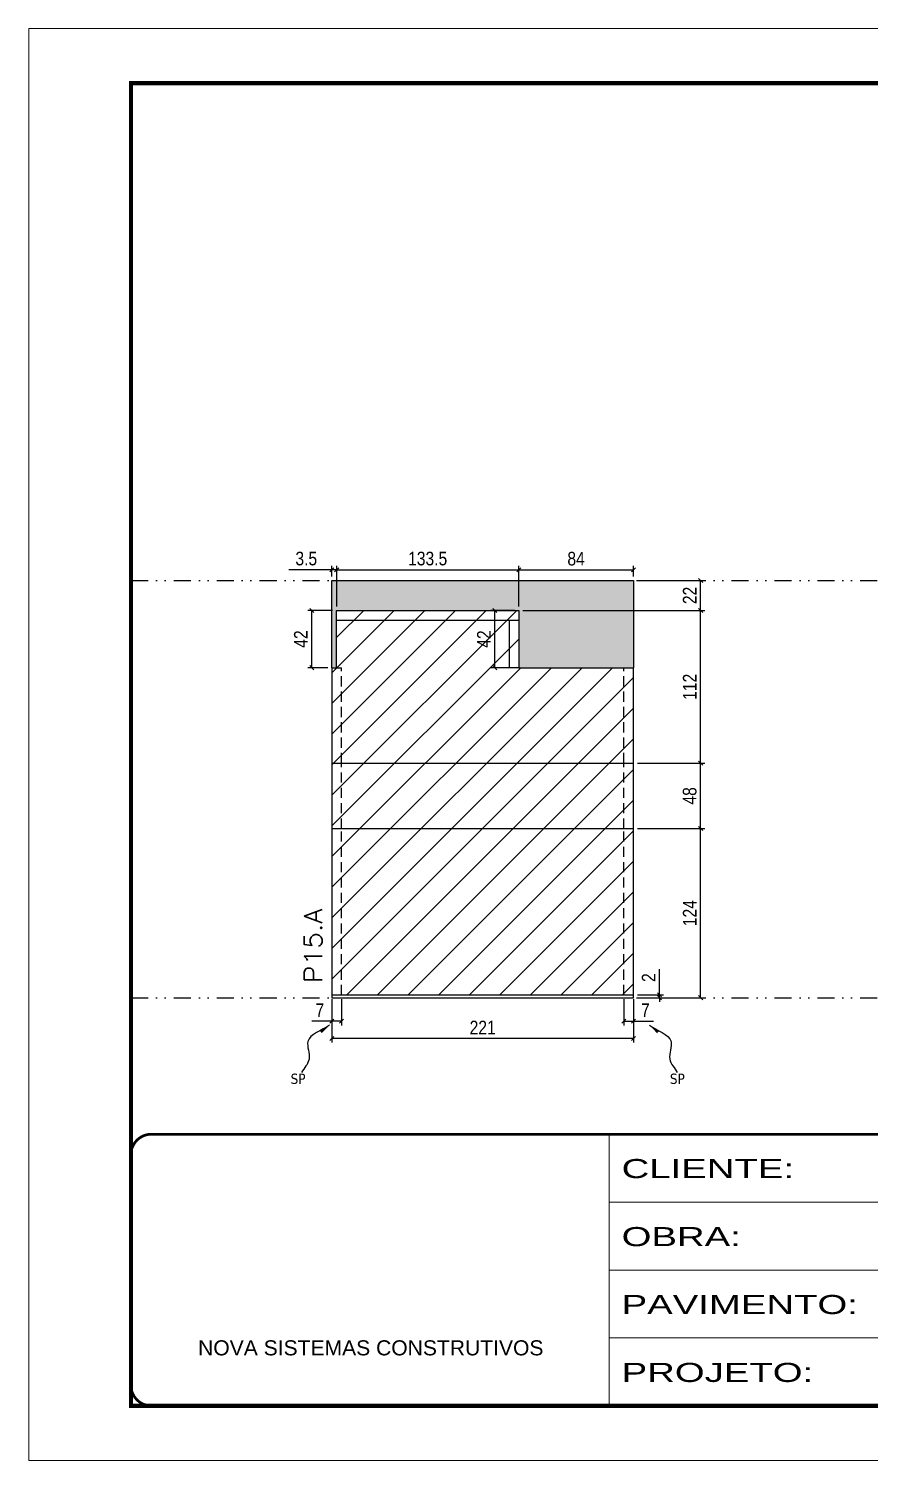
# Model space of a CAD drawing. Extents: x 14400 to 27878, y -21631 to 6985.
# Drawn here: x 16012 to 16628, y -957 to 93 of the extents above; entities that cross this region are included whole.
import ezdxf

# ---------------------------------------------------------------- set-up
doc = ezdxf.new("R2010")
doc.units = 0
for name, pattern in [('CONTINUO', [0]), ('DASHED', [0.75, 0.5, -0.25]), ('DIVIDE2', [0.625, 0.25, -0.125, 0, -0.125, 0, -0.125]), ('HIDDEN', [0.375, 0.25, -0.125])]:
    doc.linetypes.add(name, pattern=pattern)
for name, color, linetype in [('COTA', 241, 'Continuous'), ('Nível', 160, 'Continuous'), ('Painéis', 200, 'Continuous'), ('SARR_2.2x7', 40, 'Continuous'), ('texto', 7, 'Continuous')]:
    doc.layers.add(name, color=color, linetype=linetype)
for name, color, linetype, lineweight in [('Folhas', 255, 'Continuous', 9), ('Hachura', 251, 'Continuous', 9), ('SARRAFO DE PRESSAO', 251, 'DASHED', 9), ('Texto Seção', 7, 'Continuous', 15)]:
    doc.layers.add(name, color=color, linetype=linetype, lineweight=lineweight)
doc.styles.add('ARIAL', font='arial.ttf')
doc.styles.add('COTA TECNICA', font='techl___.ttf', dxfattribs={"height": 10})
doc.styles.add('COTA TECNICA-50', font='techl___.ttf', dxfattribs={"height": 10})
doc.styles.add('REGUA-120', font='ROMANS.shx', dxfattribs={"height": 15})
doc.styles.get("Standard").update_dxf_attribs({"font": 'arial.ttf'})
doc.styles.add('Tecnologia', font='')
doc.styles.get('Tecnologia').set_extended_font_data('Forgotten Futurist')
doc.dimstyles.new('COTA PAINEL-50', dxfattribs={"dimtxt": 10, "dimasz": 3, "dimexe": 3, "dimexo": 3, "dimgap": 3, "dimtad": 1, "dimdec": 1, "dimzin": 12, "dimdsep": 46, "dimtxsty": 'COTA TECNICA-50', "dimblk1": 'OBLIQUE', "dimblk2": 'OBLIQUE', "dimsah": 1, "dimcen": 0.9, "dimclrd": 4, "dimclre": 4, "dimclrt": 240, "dimadec": 1, "dimazin": 3, "dimtfac": 1, "dimtdec": 1, "dimtmove": 0, "dimatfit": 3, "dimfxl": 1, "dimtolj": 1, "dimtzin": 12, "dimarcsym": 0})
doc.dimstyles.new('PAINEL', dxfattribs={"dimtxt": 10, "dimasz": 3, "dimexe": 3, "dimexo": 3, "dimgap": 3, "dimtad": 1, "dimdec": 1, "dimzin": 12, "dimdsep": 46, "dimtxsty": 'COTA TECNICA', "dimblk1": 'OBLIQUE', "dimblk2": 'OBLIQUE', "dimsah": 1, "dimcen": 0.9, "dimclrd": 4, "dimclre": 4, "dimclrt": 240, "dimadec": 1, "dimazin": 3, "dimtfac": 1, "dimtdec": 1, "dimtmove": 0, "dimatfit": 3, "dimfxl": 1, "dimtolj": 1, "dimtzin": 12, "dimarcsym": 0})
doc.dimstyles.get("Standard").update_dxf_attribs({"dimtxt": 0.18, "dimasz": 0.18, "dimexe": 0.18, "dimexo": 0.0625, "dimgap": 0.09, "dimtad": 0, "dimtih": 1, "dimtoh": 1, "dimdec": 4, "dimzin": 0, "dimdsep": 46, "dimtxsty": 'Standard', "dimcen": 0.09, "dimadec": 0, "dimazin": 0, "dimtfac": 1, "dimtdec": 4, "dimtofl": 0, "dimtmove": 0, "dimatfit": 3, "dimfxl": 1, "dimtolj": 1, "dimtzin": 0, "dimarcsym": 0})

# ---------------------------------------------------------------- blocks, each defined once
blk = doc.blocks.new('9999999999')
at = {"color": 30, "linetype": 'CONTINUO'}
for p, q in [((98564.6, 34230.2), (98564.6, 34429.4)), ((98564.6, 34379.6), (99584, 34379.6)), ((98564.6, 34329.8), (99488, 34329.8)), ((98564.6, 34280), (99488, 34280))]:
    blk.add_line(p, q, dxfattribs=at)
at = {"color": 30, "linetype": 'CONTINUO', "const_width": 2}
blk.add_lwpolyline([(99584, 34230.2), (99584, 34414.4, 0.414214), (99569, 34429.4), (98229, 34429.4, 0.414214), (98214, 34414.4), (98214, 34245.2, 0.414214), (98229, 34230.2), (99584, 34230.2)], format="xyb", dxfattribs=at)
at = {"layer": 'Folhas'}
blk.add_lwpolyline([(98139, 34190.2), (99624, 34190.2), (99624, 35240.2), (98139, 35240.2)], close=True, dxfattribs=at)
at = {"layer": 'Folhas', "color": 30, "const_width": 3}
blk.add_lwpolyline([(98214, 34230.2), (99584, 34230.2), (99584, 35200.2), (98214, 35200.2)], close=True, dxfattribs=at)
at = {"color": 7, "linetype": 'Continuous', "ltscale": 5, "style": 'ARIAL'}
blk.add_text('NOVA SISTEMAS CONSTRUTIVOS', height=11.059, dxfattribs=at).set_placement((98263.2, 34267.2))
at = {"layer": 'Folhas', "color": 7, "style": 'Tecnologia', "width": 1.5}
for s, p in [('CLIENTE:', (98573.7, 34397.2)), ('OBRA:', (98573.7, 34347.3)), ('PAVIMENTO:', (98573.7, 34297.5)), ('PROJETO:', (98573.7, 34247.7))]:
    blk.add_text(s, height=14, dxfattribs=at).set_placement(p)
blk = doc.blocks.new('_Oblique')
at = {"color": 0, "linetype": 'ByBlock', "lineweight": -2}
blk.add_line((-0.5, -0.5), (0.5, 0.5), dxfattribs=at)
blk = doc.blocks.new('*D1707')
at = {"layer": 'COTA', "color": 4, "lineweight": -2, "transparency": 16777216}
for p, q in [((16234.3, -618.4), (16234.3, -650.3)), ((16455.3, -618.4), (16455.3, -650.3)), ((16455.3, -647.3), (16234.3, -647.3))]:
    blk.add_line(p, q, dxfattribs=at)
at = {"layer": 'Defpoints', "color": 0, "transparency": 16777216}
for p in [(16234.3, -615.4), (16455.3, -615.4), (16234.3, -647.3)]:
    blk.add_point(p, dxfattribs=at)
at = {"layer": 'COTA', "color": 4, "lineweight": -2, "transparency": 16777216, "xscale": 3, "yscale": 3, "zscale": 3, "rotation": 180}
blk.add_blockref('_Oblique', (16234.3, -647.3), dxfattribs=at)
at = {"layer": 'COTA', "color": 4, "lineweight": -2, "transparency": 16777216, "xscale": 3, "yscale": 3, "zscale": 3}
blk.add_blockref('_Oblique', (16455.3, -647.3), dxfattribs=at)
at = {"layer": 'COTA', "color": 240, "transparency": 16777216, "insert": (16344.8, -639.3), "char_height": 10, "attachment_point": 5, "style": 'COTA TECNICA'}
blk.add_mtext('\\A1;221', dxfattribs=at)
blk = doc.blocks.new('*D1708')
at = {"layer": 'COTA', "color": 4, "lineweight": -2, "transparency": 16777216}
for p, q in [((16448.3, -618.4), (16448.3, -637.7)), ((16455.3, -620.4), (16455.3, -637.7)), ((16448.3, -634.7), (16455.3, -634.7)), ((16455.3, -634.7), (16470, -634.7))]:
    blk.add_line(p, q, dxfattribs=at)
at = {"layer": 'Defpoints', "color": 0, "transparency": 16777216}
for p in [(16448.3, -615.4), (16455.3, -617.4), (16455.3, -634.7)]:
    blk.add_point(p, dxfattribs=at)
at = {"layer": 'COTA', "color": 4, "lineweight": -2, "transparency": 16777216, "xscale": 3, "yscale": 3, "zscale": 3, "rotation": 180}
blk.add_blockref('_Oblique', (16448.3, -634.7), dxfattribs=at)
at = {"layer": 'COTA', "color": 4, "lineweight": -2, "transparency": 16777216, "xscale": 3, "yscale": 3, "zscale": 3}
blk.add_blockref('_Oblique', (16455.3, -634.7), dxfattribs=at)
at = {"layer": 'COTA', "color": 240, "transparency": 16777216, "insert": (16464.1, -626.6), "char_height": 10, "attachment_point": 5, "style": 'COTA TECNICA-50'}
blk.add_mtext('\\A1;7', dxfattribs=at)
blk = doc.blocks.new('*D1709')
at = {"layer": 'COTA', "color": 4, "lineweight": -2, "transparency": 16777216}
for p, q in [((16241.3, -618.4), (16241.3, -637.7)), ((16234.3, -620.4), (16234.3, -637.7)), ((16234.3, -634.7), (16219.5, -634.7)), ((16241.3, -634.7), (16234.3, -634.7))]:
    blk.add_line(p, q, dxfattribs=at)
at = {"layer": 'Defpoints', "color": 0, "transparency": 16777216}
for p in [(16234.3, -617.4), (16241.3, -615.4), (16234.3, -634.7)]:
    blk.add_point(p, dxfattribs=at)
at = {"layer": 'COTA', "color": 4, "lineweight": -2, "transparency": 16777216, "xscale": 3, "yscale": 3, "zscale": 3, "rotation": 180}
blk.add_blockref('_Oblique', (16234.3, -634.7), dxfattribs=at)
at = {"layer": 'COTA', "color": 4, "lineweight": -2, "transparency": 16777216, "xscale": 3, "yscale": 3, "zscale": 3}
blk.add_blockref('_Oblique', (16241.3, -634.7), dxfattribs=at)
at = {"layer": 'COTA', "color": 240, "transparency": 16777216, "insert": (16225.4, -626.6), "char_height": 10, "attachment_point": 5, "style": 'COTA TECNICA-50'}
blk.add_mtext('\\A1;7', dxfattribs=at)
blk = doc.blocks.new('*D1710')
at = {"layer": 'COTA', "color": 4, "lineweight": -2, "transparency": 16777216}
for p, q in [((16474.5, -615.4), (16474.5, -596.6)), ((16458.3, -615.4), (16477.5, -615.4)), ((16458.3, -617.4), (16477.5, -617.4)), ((16474.5, -617.4), (16474.5, -615.4)), ((16474.5, -617.4), (16474.5, -620.4))]:
    blk.add_line(p, q, dxfattribs=at)
at = {"layer": 'Defpoints', "color": 0, "transparency": 16777216}
for p in [(16455.3, -615.4), (16455.3, -617.4), (16474.5, -617.4)]:
    blk.add_point(p, dxfattribs=at)
at = {"layer": 'COTA', "color": 4, "lineweight": -2, "transparency": 16777216, "xscale": 3, "yscale": 3, "zscale": 3}
for p, rotation in [((16474.5, -615.4), 270), ((16474.5, -617.4), 90)]:
    blk.add_blockref('_Oblique', p, dxfattribs=dict(at, rotation=rotation))
at = {"layer": 'COTA', "color": 240, "transparency": 16777216, "insert": (16466.5, -602.7), "char_height": 10, "attachment_point": 5, "rotation": 90, "style": 'COTA TECNICA-50'}
blk.add_mtext('\\A1;2', dxfattribs=at)
blk = doc.blocks.new('*D1711')
at = {"layer": 'COTA', "color": 4, "linetype": 'ByBlock', "lineweight": -2, "transparency": 16777216}
for p, q in [((16458.3, -493.4), (16507.6, -493.4)), ((16504.6, -617.4), (16504.6, -493.4)), ((16458.3, -617.4), (16507.6, -617.4))]:
    blk.add_line(p, q, dxfattribs=at)
at = {"layer": 'Defpoints', "color": 0, "linetype": 'ByBlock', "transparency": 16777216}
for p in [(16455.3, -493.4), (16504.6, -493.4), (16455.3, -617.4)]:
    blk.add_point(p, dxfattribs=at)
at = {"layer": 'COTA', "color": 4, "linetype": 'ByBlock', "lineweight": -2, "transparency": 16777216, "xscale": 3, "yscale": 3, "zscale": 3}
for p, rotation in [((16504.6, -493.4), 90), ((16504.6, -617.4), 270)]:
    blk.add_blockref('_Oblique', p, dxfattribs=dict(at, rotation=rotation))
at = {"layer": 'COTA', "color": 240, "linetype": 'ByBlock', "transparency": 16777216, "insert": (16496.6, -555.4), "char_height": 10, "attachment_point": 5, "rotation": 90, "style": 'COTA TECNICA'}
blk.add_mtext('\\A1;124', dxfattribs=at)
blk = doc.blocks.new('*D1712')
at = {"layer": 'COTA', "color": 4, "lineweight": -2, "transparency": 16777216}
for p, q in [((16374.3, -333.4), (16507.6, -333.4)), ((16504.6, -445.4), (16504.6, -333.4)), ((16458.3, -445.4), (16507.6, -445.4))]:
    blk.add_line(p, q, dxfattribs=at)
at = {"layer": 'Defpoints', "color": 0, "transparency": 16777216}
for p in [(16371.3, -333.4), (16504.6, -333.4), (16455.3, -445.4)]:
    blk.add_point(p, dxfattribs=at)
at = {"layer": 'COTA', "color": 4, "lineweight": -2, "transparency": 16777216, "xscale": 3, "yscale": 3, "zscale": 3}
for p, rotation in [((16504.6, -333.4), 90), ((16504.6, -445.4), 270)]:
    blk.add_blockref('_Oblique', p, dxfattribs=dict(at, rotation=rotation))
at = {"layer": 'COTA', "color": 240, "transparency": 16777216, "insert": (16496.6, -389.4), "char_height": 10, "attachment_point": 5, "rotation": 90, "style": 'COTA TECNICA'}
blk.add_mtext('\\A1;112', dxfattribs=at)
blk = doc.blocks.new('*D2828')
at = {"layer": 'COTA', "color": 4, "lineweight": -2, "transparency": 16777216}
for p, q in [((16458.3, -311.4), (16507.6, -311.4)), ((16504.6, -333.4), (16504.6, -311.4)), ((16374.3, -333.4), (16507.6, -333.4))]:
    blk.add_line(p, q, dxfattribs=at)
at = {"layer": 'Defpoints', "color": 0, "transparency": 16777216}
for p in [(16455.3, -311.4), (16504.6, -311.4), (16371.3, -333.4)]:
    blk.add_point(p, dxfattribs=at)
at = {"layer": 'COTA', "color": 4, "lineweight": -2, "transparency": 16777216, "xscale": 3, "yscale": 3, "zscale": 3}
for p, rotation in [((16504.6, -311.4), 90), ((16504.6, -333.4), 270)]:
    blk.add_blockref('_Oblique', p, dxfattribs=dict(at, rotation=rotation))
at = {"layer": 'COTA', "color": 240, "transparency": 16777216, "insert": (16496.6, -322.4), "char_height": 10, "attachment_point": 5, "rotation": 90, "style": 'COTA TECNICA'}
blk.add_mtext('\\A1;22', dxfattribs=at)
blk = doc.blocks.new('*D2829')
at = {"layer": 'COTA', "color": 4, "lineweight": -2, "transparency": 16777216}
for p, q in [((16458.3, -445.4), (16507.6, -445.4)), ((16504.6, -493.4), (16504.6, -445.4)), ((16458.3, -493.4), (16507.6, -493.4))]:
    blk.add_line(p, q, dxfattribs=at)
at = {"layer": 'Defpoints', "color": 0, "transparency": 16777216}
for p in [(16455.3, -445.4), (16504.6, -445.4), (16455.3, -493.4)]:
    blk.add_point(p, dxfattribs=at)
at = {"layer": 'COTA', "color": 4, "lineweight": -2, "transparency": 16777216, "xscale": 3, "yscale": 3, "zscale": 3}
for p, rotation in [((16504.6, -445.4), 90), ((16504.6, -493.4), 270)]:
    blk.add_blockref('_Oblique', p, dxfattribs=dict(at, rotation=rotation))
at = {"layer": 'COTA', "color": 240, "transparency": 16777216, "insert": (16496.6, -469.4), "char_height": 10, "attachment_point": 5, "rotation": 90, "style": 'COTA TECNICA'}
blk.add_mtext('\\A1;48', dxfattribs=at)
blk = doc.blocks.new('*D2832')
at = {"layer": 'COTA', "color": 4, "lineweight": -2, "transparency": 16777216}
for p, q in [((16234.3, -303.6), (16202.7, -303.6)), ((16234.3, -308.4), (16234.3, -300.6)), ((16237.8, -303.6), (16234.3, -303.6)), ((16237.8, -330.4), (16237.8, -300.6)), ((16237.8, -303.6), (16240.8, -303.6))]:
    blk.add_line(p, q, dxfattribs=at)
at = {"layer": 'Defpoints', "color": 0, "transparency": 16777216}
for p in [(16234.3, -303.6), (16234.3, -311.4), (16237.8, -333.4)]:
    blk.add_point(p, dxfattribs=at)
at = {"layer": 'COTA', "color": 4, "lineweight": -2, "transparency": 16777216, "xscale": 3, "yscale": 3, "zscale": 3}
blk.add_blockref('_Oblique', (16234.3, -303.6), dxfattribs=at)
at = {"layer": 'COTA', "color": 4, "lineweight": -2, "transparency": 16777216, "xscale": 3, "yscale": 3, "zscale": 3, "rotation": 180}
blk.add_blockref('_Oblique', (16237.8, -303.6), dxfattribs=at)
at = {"layer": 'COTA', "color": 240, "transparency": 16777216, "insert": (16215.5, -295.4), "char_height": 10, "attachment_point": 5, "style": 'COTA TECNICA'}
blk.add_mtext('\\A1;3.5', dxfattribs=at)
blk = doc.blocks.new('*D2833')
at = {"layer": 'COTA', "color": 4, "lineweight": -2, "transparency": 16777216}
for p, q in [((16237.8, -330.4), (16237.8, -300.6)), ((16237.8, -303.6), (16371.3, -303.6)), ((16371.3, -330.4), (16371.3, -300.6))]:
    blk.add_line(p, q, dxfattribs=at)
at = {"layer": 'Defpoints', "color": 0, "transparency": 16777216}
for p in [(16371.3, -303.6), (16237.8, -333.4), (16371.3, -333.4)]:
    blk.add_point(p, dxfattribs=at)
at = {"layer": 'COTA', "color": 4, "lineweight": -2, "transparency": 16777216, "xscale": 3, "yscale": 3, "zscale": 3, "rotation": 180}
blk.add_blockref('_Oblique', (16237.8, -303.6), dxfattribs=at)
at = {"layer": 'COTA', "color": 4, "lineweight": -2, "transparency": 16777216, "xscale": 3, "yscale": 3, "zscale": 3}
blk.add_blockref('_Oblique', (16371.3, -303.6), dxfattribs=at)
at = {"layer": 'COTA', "color": 240, "transparency": 16777216, "insert": (16304.5, -295.4), "char_height": 10, "attachment_point": 5, "style": 'COTA TECNICA'}
blk.add_mtext('\\A1;133.5', dxfattribs=at)
blk = doc.blocks.new('*D2834')
at = {"layer": 'COTA', "color": 4, "lineweight": -2, "transparency": 16777216}
for p, q in [((16371.3, -330.4), (16371.3, -300.6)), ((16371.3, -303.6), (16455.3, -303.6)), ((16455.3, -308.4), (16455.3, -300.6))]:
    blk.add_line(p, q, dxfattribs=at)
at = {"layer": 'Defpoints', "color": 0, "transparency": 16777216}
for p in [(16455.3, -303.6), (16455.3, -311.4), (16371.3, -333.4)]:
    blk.add_point(p, dxfattribs=at)
at = {"layer": 'COTA', "color": 4, "lineweight": -2, "transparency": 16777216, "xscale": 3, "yscale": 3, "zscale": 3, "rotation": 180}
blk.add_blockref('_Oblique', (16371.3, -303.6), dxfattribs=at)
at = {"layer": 'COTA', "color": 4, "lineweight": -2, "transparency": 16777216, "xscale": 3, "yscale": 3, "zscale": 3}
blk.add_blockref('_Oblique', (16455.3, -303.6), dxfattribs=at)
at = {"layer": 'COTA', "color": 240, "transparency": 16777216, "insert": (16413.3, -295.5), "char_height": 10, "attachment_point": 5, "style": 'COTA TECNICA'}
blk.add_mtext('\\A1;84', dxfattribs=at)
blk = doc.blocks.new('*D2835')
at = {"layer": 'COTA', "color": 4, "lineweight": -2, "transparency": 16777216}
for p, q in [((16368.3, -333.4), (16350.7, -333.4)), ((16353.7, -375.4), (16353.7, -333.4)), ((16368.3, -375.4), (16350.7, -375.4))]:
    blk.add_line(p, q, dxfattribs=at)
at = {"layer": 'Defpoints', "color": 0, "transparency": 16777216}
for p in [(16353.7, -333.4), (16371.3, -333.4), (16371.3, -375.4)]:
    blk.add_point(p, dxfattribs=at)
at = {"layer": 'COTA', "color": 4, "lineweight": -2, "transparency": 16777216, "xscale": 3, "yscale": 3, "zscale": 3}
for p, rotation in [((16353.7, -333.4), 90), ((16353.7, -375.4), 270)]:
    blk.add_blockref('_Oblique', p, dxfattribs=dict(at, rotation=rotation))
at = {"layer": 'COTA', "color": 240, "transparency": 16777216, "insert": (16345.7, -354.4), "char_height": 10, "attachment_point": 5, "rotation": 90, "style": 'COTA TECNICA'}
blk.add_mtext('\\A1;42', dxfattribs=at)
blk = doc.blocks.new('*D2836')
at = {"layer": 'COTA', "color": 4, "lineweight": -2, "transparency": 16777216}
for p, q in [((16234.8, -333.4), (16216.6, -333.4)), ((16219.6, -375.4), (16219.6, -333.4)), ((16231.3, -375.4), (16216.6, -375.4))]:
    blk.add_line(p, q, dxfattribs=at)
at = {"layer": 'Defpoints', "color": 0, "transparency": 16777216}
for p in [(16219.6, -333.4), (16237.8, -333.4), (16234.3, -375.4)]:
    blk.add_point(p, dxfattribs=at)
at = {"layer": 'COTA', "color": 4, "lineweight": -2, "transparency": 16777216, "xscale": 3, "yscale": 3, "zscale": 3}
for p, rotation in [((16219.6, -333.4), 90), ((16219.6, -375.4), 270)]:
    blk.add_blockref('_Oblique', p, dxfattribs=dict(at, rotation=rotation))
at = {"layer": 'COTA', "color": 240, "transparency": 16777216, "insert": (16211.5, -354.4), "char_height": 10, "attachment_point": 5, "rotation": 90, "style": 'COTA TECNICA'}
blk.add_mtext('\\A1;42', dxfattribs=at)

msp = doc.modelspace()

# ---------------------------------------------------------------- hatches: boundary and pattern name
at = {"layer": 'COTA'}
h = msp.add_hatch(dxfattribs=at)
h.set_pattern_fill('AR-CONC', color=256, scale=0.03)
h.set_pattern_definition([(50, (-1585, 0), (5.4655401, -0.4781726), [0.5715, -6.2865]), (355, (-1585, 0), (-1.0573026, 5.7317054), [0.4572, -5.0292175]), (100.451445, (-1584.5445, -0.04), (4.4082374, 5.2535326), [0.4857003, -5.3427073]), (46.1842, (-1585, 1.524), (8.1323712, -1.2612698), [0.85725, -9.42975]), (96.63556, (-1584.322, 1.419), (7.122124, 7.4227837), [0.7285507, -8.0140682]), (351.18415, (-1585, 1.524), (7.122124, 7.4227837), [0.685799, -7.543792]), (21, (-1584.238, 1.143), (4.5484317, -3.067956), [0.5715, -6.2865]), (326, (-1584.238, 1.143), (1.8540609, 5.525639), [0.4572, -5.0292]), (71.451445, (-1583.859, 0.8873), (6.4024926, 2.457683), [0.4857003, -5.3426981]), (37.5, (-1585, 0), (0.0926581, 2.53665117), [0, -4.96824, 0, -5.1054, 0, -5.04825]), (7.5, (-1585, 0), (2.00458988, 3.00541724), [0, -2.91084, 0, -4.85394, 0, -1.92405]), (327.5, (-1586.6993, 0), (4.06771786, -0.17186232), [0, -1.905, 0, -5.9436, 0, -7.8867]), (317.5, (-1587.4613, 0), (4.44387544, 0.7627947), [0, -2.4765, 0, -3.94716, 0, -5.6007])])
h.paths.add_polyline_path([(16455.278, -375.44), (16455.278, -311.44), (16234.278, -311.44), (16234.278, -375.44), (16237.778, -375.44), (16237.778, -333.44), (16371.278, -333.44), (16371.278, -375.44)])
at = {"layer": 'Hachura'}
h = msp.add_hatch(dxfattribs=at)
h.set_pattern_fill('ANSI31', color=256, scale=5)
h.paths.add_polyline_path([(16455.278, -375.44), (16371.278, -375.44), (16371.278, -333.44), (16237.778, -333.44), (16237.778, -375.44), (16234.278, -375.44), (16234.278, -445.44), (16455.278, -445.44)])
h.paths.add_polyline_path([(16455.278, -445.44), (16234.278, -445.44), (16234.278, -493.44), (16455.278, -493.44)])
h.paths.add_polyline_path([(16455.278, -493.44), (16234.278, -493.44), (16234.278, -615.44), (16455.278, -615.44)])
h.paths.add_polyline_path([(16891.917, -493.44), (16670.917, -493.44), (16670.917, -615.44), (16891.917, -615.44)])
h.paths.add_polyline_path([(16891.917, -450.44), (16670.917, -450.44), (16670.917, -493.44), (16891.917, -493.44)])
h.paths.add_polyline_path([(16891.917, -375.44), (16888.417, -375.44), (16888.417, -328.44), (16674.417, -328.44), (16674.417, -375.44), (16670.917, -375.44), (16670.917, -450.44), (16891.917, -450.44)])
h.paths.add_polyline_path([(17100.747, -375.44), (17081.747, -375.44), (17081.747, -615.44), (17100.747, -615.44)])
h.paths.add_polyline_path([(17314.263, -375.44), (17295.263, -375.44), (17295.263, -615.44), (17314.263, -615.44)])

# ---------------------------------------------------------------- linework, layer by layer
at = {"layer": 'COTA'}
for p, q in [((16234.278, -375.44), (16234.278, -311.44)), ((16234.278, -311.44), (16455.278, -311.44)), ((16455.278, -311.44), (16455.278, -375.44)), ((16371.278, -375.44), (16364.278, -375.44))]:
    msp.add_line(p, q, dxfattribs=at)
at = {"layer": 'Nível', "color": 4, "linetype": 'DIVIDE2', "ltscale": 50}
for p, q in [((16086.967, -311.44), (17456.967, -311.44)), ((16086.967, -617.44), (17456.967, -617.44))]:
    msp.add_line(p, q, dxfattribs=at)
at = {"layer": 'Painéis'}
for p, q in [((16237.778, -375.44), (16237.778, -333.44)), ((16237.778, -333.44), (16371.278, -333.44)), ((16371.278, -333.44), (16371.278, -375.44)), ((16234.278, -375.44), (16234.278, -615.44)), ((16234.278, -375.44), (16241.278, -375.44)), ((16371.278, -375.44), (16455.278, -375.44)), ((16455.278, -615.44), (16455.278, -375.44)), ((16234.278, -445.44), (16455.278, -445.44)), ((16234.278, -493.44), (16455.278, -493.44))]:
    msp.add_line(p, q, dxfattribs=at)
msp.add_lwpolyline([(16455.278, -615.44), (16234.278, -615.44), (16234.278, -617.44), (16455.278, -617.44)], close=True, dxfattribs=at)
at = {"layer": 'SARR_2.2x7'}
for p, q in [((16237.778, -340.44), (16371.278, -340.44)), ((16364.278, -340.44), (16364.278, -375.44))]:
    msp.add_line(p, q, dxfattribs=at)
at = {"layer": 'SARR_2.2x7', "linetype": 'HIDDEN', "ltscale": 30}
for p, q in [((16241.278, -445.44), (16241.278, -375.44)), ((16448.278, -445.44), (16448.278, -375.44)), ((16241.278, -493.44), (16241.278, -445.44)), ((16448.278, -493.44), (16448.278, -445.44)), ((16241.278, -615.44), (16241.278, -493.44)), ((16448.278, -615.44), (16448.278, -493.44))]:
    msp.add_line(p, q, dxfattribs=at)

# ---------------------------------------------------------------- block references
at = {"layer": 'SARRAFO DE PRESSAO', "color": 6, "linetype": 'ByBlock'}
msp.add_blockref('9999999999', (-82127.011, -35146.928), dxfattribs=at)

# ---------------------------------------------------------------- texts
at = {"layer": 'texto', "color": 0, "char_height": 7.5, "attachment_point": 5}
for insert in [(16209.501, -676.931), (16487.525, -676.931)]:
    msp.add_mtext('{\\fTahoma|b0|i0|c0|p34;\\C4;SP}', dxfattribs=dict(at, insert=insert))
at = {"layer": 'Texto Seção', "style": 'REGUA-120', "width": 1.1}
msp.add_text('P15.A', height=13, rotation=90, dxfattribs=at).set_placement((16227.029, -606.677))

# ---------------------------------------------------------------- dimensions: what is measured, and where the dimension line sits
at = {"layer": 'COTA'}
for base, p1, p2, dimstyle, picture, middle in [((16234.278, -303.574), (16237.778, -333.44), (16234.278, -311.44), 'PAINEL', '*D2832', (16215.475, -295.354)), ((16371.278, -303.574), (16237.778, -333.44), (16371.278, -333.44), 'PAINEL', '*D2833', (16304.528, -295.354)), ((16455.278, -303.574), (16371.278, -333.44), (16455.278, -311.44), 'PAINEL', '*D2834', (16413.278, -295.479)), ((16455.278, -634.682), (16448.278, -615.44), (16455.278, -617.44), 'COTA PAINEL-50', '*D1708', (16464.143, -626.609))]:
    dim = msp.add_linear_dim(base=base, p1=p1, p2=p2, dimstyle=dimstyle, dxfattribs=at)
    dim.commit()
    dim.dimension.update_dxf_attribs({"geometry": picture, "text_midpoint": middle})
for base, p1, p2, angle, dimstyle, picture, middle in [((16504.645, -311.44), (16371.278, -333.44), (16455.278, -311.44), 90, 'PAINEL', '*D2828', (16496.645, -322.44)), ((16219.58, -333.44), (16234.278, -375.44), (16237.778, -333.44), 90, 'PAINEL', '*D2836', (16211.507, -354.44)), ((16353.736, -333.44), (16371.278, -375.44), (16371.278, -333.44), 90, 'PAINEL', '*D2835', (16345.663, -354.44)), ((16504.645, -333.44), (16455.278, -445.44), (16371.278, -333.44), 90, 'PAINEL', '*D1712', (16496.587, -389.44)), ((16504.645, -445.44), (16455.278, -493.44), (16455.278, -445.44), 90, 'PAINEL', '*D2829', (16496.55, -469.44)), ((16234.278, -634.682), (16241.278, -615.44), (16234.278, -617.44), 180, 'COTA PAINEL-50', '*D1709', (16225.412, -626.609))]:
    dim = msp.add_linear_dim(base=base, p1=p1, p2=p2, angle=angle, dimstyle=dimstyle, dxfattribs=at)
    dim.commit()
    dim.dimension.update_dxf_attribs({"geometry": picture, "text_midpoint": middle})
at = {"layer": 'COTA', "linetype": 'ByBlock'}
dim = msp.add_aligned_dim(p1=(16455.278, -617.44), p2=(16455.278, -493.44), distance=-49.367, dimstyle='PAINEL', dxfattribs=at)
dim.commit()
dim.dimension.update_dxf_attribs({"geometry": '*D1711', "text_midpoint": (16496.572, -555.44)})
at = {"layer": 'COTA'}
dim = msp.add_linear_dim(base=(16474.536, -617.44), p1=(16455.278, -615.44), p2=(16455.278, -617.44), angle=90, dimstyle='COTA PAINEL-50', dxfattribs=at)
dim.commit()
dim.dimension.update_dxf_attribs({"geometry": '*D1710', "text_midpoint": (16474.536, -602.693), "dimtype": 160})
dim = msp.add_linear_dim(base=(16234.278, -647.334), p1=(16455.278, -615.44), p2=(16234.278, -615.44), angle=180, dimstyle='PAINEL', override={"dimarcsym": 2}, dxfattribs=at)
dim.commit()
dim.dimension.update_dxf_attribs({"geometry": '*D1707', "text_midpoint": (16344.778, -639.276)})

# ---------------------------------------------------------------- leaders
at = {"layer": 'COTA', "path_type": 1}
for points in [[(16232.449, -637.621), (16216.664, -649.456), (16217.589, -662.462), (16212.036, -672.244)], [(16467.107, -637.621), (16482.892, -649.456), (16481.967, -662.462), (16487.52, -672.244)]]:
    msp.add_leader(points, dimstyle='Standard', override={"dimasz": 8}, dxfattribs=at)

doc.saveas('drawing.dxf')
